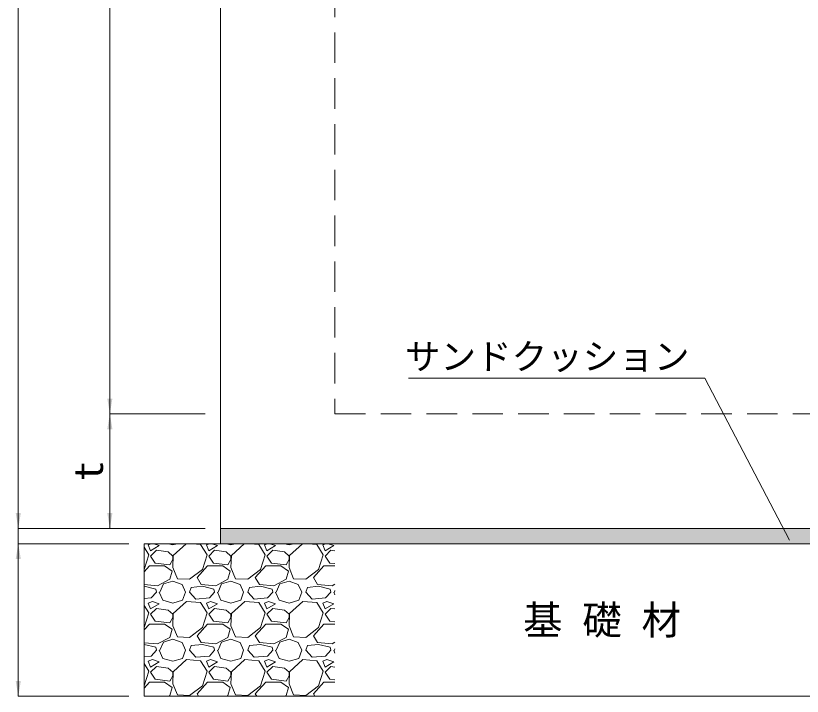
# Model space of a CAD drawing. Units: millimetres at full size; details may follow other scales. Extents: x 77366 to 106166, y -28085 to 6898.
# Drawn here: x 79697 to 80728, y -17999 to -17107 of the extents above; entities that cross this region are included whole.
import ezdxf
from ezdxf.enums import TextEntityAlignment as Align

# ---------------------------------------------------------------- set-up
doc = ezdxf.new("R2010")
doc.units = ezdxf.units.MM
doc.header["$LTSCALE"] = 50
doc.linetypes.add('USER2', pattern=[1.2, 0.8, -0.4])
doc.layers.add('モルタル', color=7, linetype='Continuous')
doc.layers.add('文字', color=7, linetype='Continuous')
for name, color, linetype, lineweight in [('基礎', 7, 'Continuous', 5), ('寸法線', 7, 'Continuous', 13), ('引出線', 4, 'Continuous', 13), ('本体', 2, 'Continuous', 20)]:
    doc.layers.add(name, color=color, linetype=linetype, lineweight=lineweight)
doc.styles.add('ＭＳ ゴシック', font='')
doc.styles.get('ＭＳ ゴシック').set_extended_font_data('MS Gothic')

# ---------------------------------------------------------------- blocks, each defined once
blk = doc.blocks.new('filled_arrow')
at = {"color": 0, "linetype": 'Continuous', "lineweight": -2}
blk.add_solid([(7.5, 1.25), (0, 0), (7.5, -1.25)], dxfattribs=at)

msp = doc.modelspace()

# ---------------------------------------------------------------- hatches: boundary and pattern name
at = {"layer": 'モルタル'}
msp.add_hatch(color=256, dxfattribs=at).paths.add_polyline_path([(80965.8, -17799.22), (80965.8, -17779.22), (79965.8, -17779.22), (79965.8, -17799.22)])

# ---------------------------------------------------------------- linework, layer by layer
at = {"layer": '基礎', "color": 3, "lineweight": 20}
for p, q in [((79865.8, -17799.22), (81065.8, -17799.22)), ((79865.8, -17799.22), (79865.8, -17999.22)), ((79865.8, -17999.22), (81065.8, -17999.22))]:
    msp.add_line(p, q, dxfattribs=at)
at = {"layer": '基礎'}
for p, q in [((79871.91, -17813.88), (79865.8, -17803.88)), ((79875.11, -17799.22), (79871.15, -17800.92)), ((79871.15, -17800.92), (79874.19, -17808.54)), ((79874.19, -17808.54), (79885.62, -17801.69)), ((79881.81, -17807.78), (79874.19, -17815.4)), ((79885.62, -17801.69), (79878.24, -17799.22)), ((79897.05, -17810.07), (79881.81, -17807.78)), ((79897.37, -17799.22), (79903.15, -17800.92)), ((79903.15, -17800.92), (79908.93, -17799.22)), ((79920.8, -17799.22), (79903.91, -17814.64)), ((79939.73, -17800.16), (79928.47, -17799.22)), ((79948.11, -17813.88), (79939.73, -17800.16)), ((79951.31, -17799.22), (79947.35, -17800.92)), ((79947.35, -17800.92), (79950.39, -17808.54)), ((79950.39, -17808.54), (79961.82, -17801.69)), ((79958.01, -17807.78), (79950.39, -17815.4)), ((79961.82, -17801.69), (79954.44, -17799.22)), ((79973.25, -17810.07), (79958.01, -17807.78)), ((79973.57, -17799.22), (79979.35, -17800.92)), ((79979.35, -17800.92), (79985.13, -17799.22)), ((79997, -17799.22), (79980.11, -17814.64)), ((80015.93, -17800.16), (80004.67, -17799.22)), ((80024.31, -17813.88), (80015.93, -17800.16)), ((80027.51, -17799.22), (80023.55, -17800.92)), ((80023.55, -17800.92), (80026.59, -17808.54)), ((80026.59, -17808.54), (80038.02, -17801.69)), ((80034.21, -17807.78), (80026.59, -17815.4)), ((80038.02, -17801.69), (80030.64, -17799.22)), ((80049.45, -17810.07), (80034.21, -17807.78)), ((80049.77, -17799.22), (80055.55, -17800.92)), ((80055.55, -17800.92), (80061.33, -17799.22)), ((80073.2, -17799.22), (80056.31, -17814.64)), ((80092.13, -17800.16), (80080.87, -17799.22)), ((80100.51, -17813.88), (80092.13, -17800.16)), ((80103.71, -17799.22), (80099.75, -17800.92)), ((80099.75, -17800.92), (80102.79, -17808.54)), ((80102.79, -17808.54), (80114.22, -17801.69)), ((80110.41, -17807.78), (80102.79, -17815.4)), ((80114.22, -17801.69), (80106.84, -17799.22)), ((80115.8, -17808.59), (80110.41, -17807.78)), ((79865.81, -17832.93), (79871.91, -17813.88)), ((79874.19, -17815.4), (79880.29, -17824.55)), ((79903.15, -17815.4), (79897.05, -17810.07)), ((79903.91, -17814.64), (79903.15, -17830.64)), ((79903.15, -17819.97), (79903.15, -17815.4)), ((79942.01, -17832.93), (79948.11, -17813.88)), ((79950.39, -17815.4), (79956.49, -17824.55)), ((79979.35, -17815.4), (79973.25, -17810.07)), ((79980.11, -17814.64), (79979.35, -17830.64)), ((79979.35, -17819.97), (79979.35, -17815.4)), ((80018.21, -17832.93), (80024.31, -17813.88)), ((80026.59, -17815.4), (80032.69, -17824.55)), ((80055.55, -17815.4), (80049.45, -17810.07)), ((80056.31, -17814.64), (80055.55, -17830.64)), ((80055.55, -17819.97), (80055.55, -17815.4)), ((80094.41, -17832.93), (80100.51, -17813.88)), ((80102.79, -17815.4), (80108.89, -17824.55)), ((79865.8, -17835.99), (79872.67, -17828.36)), ((79872.67, -17828.36), (79892.48, -17828.36)), ((79880.29, -17824.55), (79899.34, -17826.83)), ((79892.48, -17828.36), (79902.39, -17835.21)), ((79899.34, -17826.83), (79903.15, -17819.97)), ((79935.15, -17843.6), (79948.87, -17828.36)), ((79948.87, -17828.36), (79968.68, -17828.36)), ((79956.49, -17824.55), (79975.54, -17826.83)), ((79968.68, -17828.36), (79978.59, -17835.21)), ((79975.54, -17826.83), (79979.35, -17819.97)), ((80011.35, -17843.6), (80025.07, -17828.36)), ((80025.07, -17828.36), (80044.88, -17828.36)), ((80032.69, -17824.55), (80051.74, -17826.83)), ((80044.88, -17828.36), (80054.79, -17835.21)), ((80051.74, -17826.83), (80055.55, -17819.97)), ((80087.55, -17843.6), (80101.27, -17828.36)), ((80101.27, -17828.36), (80115.8, -17828.36)), ((80108.89, -17824.55), (80115.8, -17825.37)), ((79865.8, -17832.94), (79865.81, -17832.93)), ((79902.39, -17835.21), (79899.34, -17845.88)), ((79903.15, -17830.64), (79909.25, -17845.12)), ((79925.25, -17845.88), (79942.01, -17832.93)), ((79978.59, -17835.21), (79975.54, -17845.88)), ((79979.35, -17830.64), (79985.45, -17845.12)), ((80001.45, -17845.88), (80018.21, -17832.93)), ((80054.79, -17835.21), (80051.74, -17845.88)), ((80055.55, -17830.64), (80061.65, -17845.12)), ((80077.65, -17845.88), (80094.41, -17832.93)), ((79899.34, -17845.88), (79883.34, -17854.26)), ((79890.96, -17851.98), (79903.15, -17848.17)), ((79903.15, -17848.17), (79915.34, -17852.74)), ((79909.25, -17845.12), (79925.25, -17845.88)), ((79940.49, -17852.74), (79935.15, -17843.6)), ((79975.54, -17845.88), (79959.54, -17854.26)), ((79967.16, -17851.98), (79979.35, -17848.17)), ((79979.35, -17848.17), (79991.54, -17852.74)), ((79985.45, -17845.12), (80001.45, -17845.88)), ((80016.69, -17852.74), (80011.35, -17843.6)), ((80051.74, -17845.88), (80035.74, -17854.26)), ((80043.36, -17851.98), (80055.55, -17848.17)), ((80055.55, -17848.17), (80067.74, -17852.74)), ((80061.65, -17845.12), (80077.65, -17845.88)), ((80092.89, -17852.74), (80087.55, -17843.6)), ((79883.34, -17854.26), (79865.8, -17852.86)), ((79865.81, -17855.03), (79865.8, -17855.03)), ((79881.05, -17858.84), (79865.81, -17855.03)), ((79881.81, -17862.65), (79881.05, -17858.84)), ((79886.39, -17862.65), (79890.96, -17851.98)), ((79915.34, -17852.74), (79919.91, -17862.65)), ((79925.25, -17862.65), (79927.53, -17856.55)), ((79942.01, -17855.03), (79927.53, -17856.55)), ((79959.54, -17854.26), (79940.49, -17852.74)), ((79957.25, -17858.84), (79942.01, -17855.03)), ((79958.01, -17862.65), (79957.25, -17858.84)), ((79962.59, -17862.65), (79967.16, -17851.98)), ((79991.54, -17852.74), (79996.11, -17862.65)), ((80001.45, -17862.65), (80003.73, -17856.55)), ((80018.21, -17855.03), (80003.73, -17856.55)), ((80035.74, -17854.26), (80016.69, -17852.74)), ((80033.45, -17858.84), (80018.21, -17855.03)), ((80034.21, -17862.65), (80033.45, -17858.84)), ((80038.79, -17862.65), (80043.36, -17851.98)), ((80067.74, -17852.74), (80072.31, -17862.65)), ((80077.65, -17862.65), (80079.93, -17856.55)), ((80094.41, -17855.03), (80079.93, -17856.55)), ((80111.94, -17854.26), (80092.89, -17852.74)), ((80109.65, -17858.84), (80094.41, -17855.03)), ((80110.41, -17862.65), (80109.65, -17858.84)), ((80115.8, -17852.24), (80111.94, -17854.26)), ((80114.99, -17862.65), (80115.8, -17860.75)), ((79874.96, -17870.27), (79865.8, -17871.06)), ((79881.81, -17862.65), (79874.96, -17870.27)), ((79885.62, -17862.65), (79890.2, -17873.31)), ((79916.1, -17873.31), (79919.91, -17862.65)), ((79933.63, -17871.79), (79925.25, -17862.65)), ((79951.16, -17870.27), (79933.63, -17871.79)), ((79958.01, -17862.65), (79951.16, -17870.27)), ((79961.82, -17862.65), (79966.4, -17873.31)), ((79992.3, -17873.31), (79996.11, -17862.65)), ((80009.83, -17871.79), (80001.45, -17862.65)), ((80027.36, -17870.27), (80009.83, -17871.79)), ((80034.21, -17862.65), (80027.36, -17870.27)), ((80038.02, -17862.65), (80042.6, -17873.31)), ((80068.5, -17873.31), (80072.31, -17862.65)), ((80086.03, -17871.79), (80077.65, -17862.65)), ((80103.56, -17870.27), (80086.03, -17871.79)), ((80110.41, -17862.65), (80103.56, -17870.27)), ((80114.22, -17862.65), (80115.8, -17866.32)), ((79871.91, -17890.08), (79865.8, -17880.08)), ((79876.48, -17874.84), (79871.15, -17877.12)), ((79871.15, -17877.12), (79874.19, -17884.74)), ((79874.19, -17884.74), (79885.62, -17877.89)), ((79885.62, -17877.89), (79876.48, -17874.84)), ((79890.2, -17873.31), (79903.15, -17877.12)), ((79903.15, -17877.12), (79916.1, -17873.31)), ((79921.44, -17874.84), (79903.91, -17890.84)), ((79939.73, -17876.36), (79921.44, -17874.84)), ((79948.11, -17890.08), (79939.73, -17876.36)), ((79952.68, -17874.84), (79947.35, -17877.12)), ((79947.35, -17877.12), (79950.39, -17884.74)), ((79950.39, -17884.74), (79961.82, -17877.89)), ((79961.82, -17877.89), (79952.68, -17874.84)), ((79966.4, -17873.31), (79979.35, -17877.12)), ((79979.35, -17877.12), (79992.3, -17873.31)), ((79997.64, -17874.84), (79980.11, -17890.84)), ((80015.93, -17876.36), (79997.64, -17874.84)), ((80024.31, -17890.08), (80015.93, -17876.36)), ((80028.88, -17874.84), (80023.55, -17877.12)), ((80023.55, -17877.12), (80026.59, -17884.74)), ((80026.59, -17884.74), (80038.02, -17877.89)), ((80038.02, -17877.89), (80028.88, -17874.84)), ((80042.6, -17873.31), (80055.55, -17877.12)), ((80055.55, -17877.12), (80068.5, -17873.31)), ((80073.84, -17874.84), (80056.31, -17890.84)), ((80092.13, -17876.36), (80073.84, -17874.84)), ((80100.51, -17890.08), (80092.13, -17876.36)), ((80105.08, -17874.84), (80099.75, -17877.12)), ((80099.75, -17877.12), (80102.79, -17884.74)), ((80102.79, -17884.74), (80114.22, -17877.89)), ((80114.22, -17877.89), (80105.08, -17874.84)), ((79865.81, -17909.13), (79871.91, -17890.08)), ((79881.81, -17883.98), (79874.19, -17891.6)), ((79874.19, -17891.6), (79880.29, -17900.75)), ((79897.05, -17886.27), (79881.81, -17883.98)), ((79903.15, -17891.6), (79897.05, -17886.27)), ((79903.91, -17890.84), (79903.15, -17906.84)), ((79903.15, -17896.17), (79903.15, -17891.6)), ((79942.01, -17909.13), (79948.11, -17890.08)), ((79958.01, -17883.98), (79950.39, -17891.6)), ((79950.39, -17891.6), (79956.49, -17900.75)), ((79973.25, -17886.27), (79958.01, -17883.98)), ((79979.35, -17891.6), (79973.25, -17886.27)), ((79980.11, -17890.84), (79979.35, -17906.84)), ((79979.35, -17896.17), (79979.35, -17891.6)), ((80018.21, -17909.13), (80024.31, -17890.08)), ((80034.21, -17883.98), (80026.59, -17891.6)), ((80026.59, -17891.6), (80032.69, -17900.75)), ((80049.45, -17886.27), (80034.21, -17883.98)), ((80055.55, -17891.6), (80049.45, -17886.27)), ((80056.31, -17890.84), (80055.55, -17906.84)), ((80055.55, -17896.17), (80055.55, -17891.6)), ((80094.41, -17909.13), (80100.51, -17890.08)), ((80110.41, -17883.98), (80102.79, -17891.6)), ((80102.79, -17891.6), (80108.89, -17900.75)), ((80115.8, -17884.79), (80110.41, -17883.98)), ((79880.29, -17900.75), (79899.34, -17903.03)), ((79899.34, -17903.03), (79903.15, -17896.17)), ((79956.49, -17900.75), (79975.54, -17903.03)), ((79975.54, -17903.03), (79979.35, -17896.17)), ((80032.69, -17900.75), (80051.74, -17903.03)), ((80051.74, -17903.03), (80055.55, -17896.17)), ((80108.89, -17900.75), (80115.8, -17901.57)), ((79865.8, -17912.19), (79872.67, -17904.56)), ((79865.8, -17909.14), (79865.81, -17909.13)), ((79872.67, -17904.56), (79892.48, -17904.56)), ((79892.48, -17904.56), (79902.39, -17911.41)), ((79902.39, -17911.41), (79899.34, -17922.08)), ((79903.15, -17906.84), (79909.25, -17921.32)), ((79925.25, -17922.08), (79942.01, -17909.13)), ((79935.15, -17919.8), (79948.87, -17904.56)), ((79948.87, -17904.56), (79968.68, -17904.56)), ((79968.68, -17904.56), (79978.59, -17911.41)), ((79978.59, -17911.41), (79975.54, -17922.08)), ((79979.35, -17906.84), (79985.45, -17921.32)), ((80001.45, -17922.08), (80018.21, -17909.13)), ((80011.35, -17919.8), (80025.07, -17904.56)), ((80025.07, -17904.56), (80044.88, -17904.56)), ((80044.88, -17904.56), (80054.79, -17911.41)), ((80054.79, -17911.41), (80051.74, -17922.08)), ((80055.55, -17906.84), (80061.65, -17921.32)), ((80077.65, -17922.08), (80094.41, -17909.13)), ((80087.55, -17919.8), (80101.27, -17904.56)), ((80101.27, -17904.56), (80115.8, -17904.56)), ((79899.34, -17922.08), (79883.34, -17930.46)), ((79909.25, -17921.32), (79925.25, -17922.08)), ((79940.49, -17928.94), (79935.15, -17919.8)), ((79975.54, -17922.08), (79959.54, -17930.46)), ((79985.45, -17921.32), (80001.45, -17922.08)), ((80016.69, -17928.94), (80011.35, -17919.8)), ((80051.74, -17922.08), (80035.74, -17930.46)), ((80061.65, -17921.32), (80077.65, -17922.08)), ((80092.89, -17928.94), (80087.55, -17919.8)), ((79883.34, -17930.46), (79865.8, -17929.06)), ((79865.81, -17931.23), (79865.8, -17931.23)), ((79881.05, -17935.04), (79865.81, -17931.23)), ((79886.39, -17938.85), (79890.96, -17928.18)), ((79890.96, -17928.18), (79903.15, -17924.37)), ((79903.15, -17924.37), (79915.34, -17928.94)), ((79915.34, -17928.94), (79919.91, -17938.85)), ((79925.25, -17938.85), (79927.53, -17932.75)), ((79942.01, -17931.23), (79927.53, -17932.75)), ((79959.54, -17930.46), (79940.49, -17928.94)), ((79957.25, -17935.04), (79942.01, -17931.23)), ((79962.59, -17938.85), (79967.16, -17928.18)), ((79967.16, -17928.18), (79979.35, -17924.37)), ((79979.35, -17924.37), (79991.54, -17928.94)), ((79991.54, -17928.94), (79996.11, -17938.85)), ((80001.45, -17938.85), (80003.73, -17932.75)), ((80018.21, -17931.23), (80003.73, -17932.75)), ((80035.74, -17930.46), (80016.69, -17928.94)), ((80033.45, -17935.04), (80018.21, -17931.23)), ((80038.79, -17938.85), (80043.36, -17928.18)), ((80043.36, -17928.18), (80055.55, -17924.37)), ((80055.55, -17924.37), (80067.74, -17928.94)), ((80067.74, -17928.94), (80072.31, -17938.85)), ((80077.65, -17938.85), (80079.93, -17932.75)), ((80094.41, -17931.23), (80079.93, -17932.75)), ((80111.94, -17930.46), (80092.89, -17928.94)), ((80109.65, -17935.04), (80094.41, -17931.23)), ((80115.8, -17928.44), (80111.94, -17930.46)), ((79881.81, -17938.85), (79874.96, -17946.47)), ((79881.81, -17938.85), (79881.05, -17935.04)), ((79885.62, -17938.85), (79890.2, -17949.51)), ((79916.1, -17949.51), (79919.91, -17938.85)), ((79933.63, -17947.99), (79925.25, -17938.85)), ((79958.01, -17938.85), (79951.16, -17946.47)), ((79958.01, -17938.85), (79957.25, -17935.04)), ((79961.82, -17938.85), (79966.4, -17949.51)), ((79992.3, -17949.51), (79996.11, -17938.85)), ((80009.83, -17947.99), (80001.45, -17938.85)), ((80034.21, -17938.85), (80027.36, -17946.47)), ((80034.21, -17938.85), (80033.45, -17935.04)), ((80038.02, -17938.85), (80042.6, -17949.51)), ((80068.5, -17949.51), (80072.31, -17938.85)), ((80086.03, -17947.99), (80077.65, -17938.85)), ((80110.41, -17938.85), (80103.56, -17946.47)), ((80110.41, -17938.85), (80109.65, -17935.04)), ((80114.22, -17938.85), (80115.8, -17942.52)), ((80114.99, -17938.85), (80115.8, -17936.95)), ((79874.96, -17946.47), (79865.8, -17947.26)), ((79876.48, -17951.04), (79871.15, -17953.32)), ((79871.15, -17953.32), (79874.19, -17960.94)), ((79885.62, -17954.09), (79876.48, -17951.04)), ((79890.2, -17949.51), (79903.15, -17953.32)), ((79903.15, -17953.32), (79916.1, -17949.51)), ((79921.44, -17951.04), (79903.91, -17967.04)), ((79939.73, -17952.56), (79921.44, -17951.04)), ((79951.16, -17946.47), (79933.63, -17947.99)), ((79948.11, -17966.28), (79939.73, -17952.56)), ((79952.68, -17951.04), (79947.35, -17953.32)), ((79947.35, -17953.32), (79950.39, -17960.94)), ((79961.82, -17954.09), (79952.68, -17951.04)), ((79966.4, -17949.51), (79979.35, -17953.32)), ((79979.35, -17953.32), (79992.3, -17949.51)), ((79997.64, -17951.04), (79980.11, -17967.04)), ((80015.93, -17952.56), (79997.64, -17951.04)), ((80027.36, -17946.47), (80009.83, -17947.99)), ((80024.31, -17966.28), (80015.93, -17952.56)), ((80028.88, -17951.04), (80023.55, -17953.32)), ((80023.55, -17953.32), (80026.59, -17960.94)), ((80038.02, -17954.09), (80028.88, -17951.04)), ((80042.6, -17949.51), (80055.55, -17953.32)), ((80055.55, -17953.32), (80068.5, -17949.51)), ((80073.84, -17951.04), (80056.31, -17967.04)), ((80092.13, -17952.56), (80073.84, -17951.04)), ((80103.56, -17946.47), (80086.03, -17947.99)), ((80100.51, -17966.28), (80092.13, -17952.56)), ((80105.08, -17951.04), (80099.75, -17953.32)), ((80099.75, -17953.32), (80102.79, -17960.94)), ((80114.22, -17954.09), (80105.08, -17951.04)), ((79871.91, -17966.28), (79865.8, -17956.28)), ((79874.19, -17960.94), (79885.62, -17954.09)), ((79881.81, -17960.18), (79874.19, -17967.8)), ((79897.05, -17962.47), (79881.81, -17960.18)), ((79903.15, -17967.8), (79897.05, -17962.47)), ((79950.39, -17960.94), (79961.82, -17954.09)), ((79958.01, -17960.18), (79950.39, -17967.8)), ((79973.25, -17962.47), (79958.01, -17960.18)), ((79979.35, -17967.8), (79973.25, -17962.47)), ((80026.59, -17960.94), (80038.02, -17954.09)), ((80034.21, -17960.18), (80026.59, -17967.8)), ((80049.45, -17962.47), (80034.21, -17960.18)), ((80055.55, -17967.8), (80049.45, -17962.47)), ((80102.79, -17960.94), (80114.22, -17954.09)), ((80110.41, -17960.18), (80102.79, -17967.8)), ((80115.8, -17960.99), (80110.41, -17960.18)), ((79865.81, -17985.33), (79871.91, -17966.28)), ((79874.19, -17967.8), (79880.29, -17976.95)), ((79899.34, -17979.23), (79903.15, -17972.37)), ((79903.91, -17967.04), (79903.15, -17983.04)), ((79903.15, -17972.37), (79903.15, -17967.8)), ((79942.01, -17985.33), (79948.11, -17966.28)), ((79950.39, -17967.8), (79956.49, -17976.95)), ((79975.54, -17979.23), (79979.35, -17972.37)), ((79980.11, -17967.04), (79979.35, -17983.04)), ((79979.35, -17972.37), (79979.35, -17967.8)), ((80018.21, -17985.33), (80024.31, -17966.28)), ((80026.59, -17967.8), (80032.69, -17976.95)), ((80051.74, -17979.23), (80055.55, -17972.37)), ((80056.31, -17967.04), (80055.55, -17983.04)), ((80055.55, -17972.37), (80055.55, -17967.8)), ((80094.41, -17985.33), (80100.51, -17966.28)), ((80102.79, -17967.8), (80108.89, -17976.95)), ((79865.8, -17988.39), (79872.67, -17980.76)), ((79872.67, -17980.76), (79892.48, -17980.76)), ((79880.29, -17976.95), (79899.34, -17979.23)), ((79892.48, -17980.76), (79902.39, -17987.61)), ((79903.15, -17983.04), (79909.25, -17997.52)), ((79935.15, -17996), (79948.87, -17980.76)), ((79948.87, -17980.76), (79968.68, -17980.76)), ((79956.49, -17976.95), (79975.54, -17979.23)), ((79968.68, -17980.76), (79978.59, -17987.61)), ((79979.35, -17983.04), (79985.45, -17997.52)), ((80011.35, -17996), (80025.07, -17980.76)), ((80025.07, -17980.76), (80044.88, -17980.76)), ((80032.69, -17976.95), (80051.74, -17979.23)), ((80044.88, -17980.76), (80054.79, -17987.61)), ((80055.55, -17983.04), (80061.65, -17997.52)), ((80087.55, -17996), (80101.27, -17980.76)), ((80101.27, -17980.76), (80115.8, -17980.76)), ((80108.89, -17976.95), (80115.8, -17977.77)), ((79865.8, -17985.34), (79865.81, -17985.33)), ((79902.39, -17987.61), (79899.34, -17998.28)), ((79925.25, -17998.28), (79942.01, -17985.33)), ((79978.59, -17987.61), (79975.54, -17998.28)), ((80001.45, -17998.28), (80018.21, -17985.33)), ((80054.79, -17987.61), (80051.74, -17998.28)), ((80077.65, -17998.28), (80094.41, -17985.33)), ((79899.34, -17998.28), (79897.54, -17999.22)), ((79909.25, -17997.52), (79925.25, -17998.28)), ((79937.04, -17999.22), (79935.15, -17996)), ((79975.54, -17998.28), (79973.74, -17999.22)), ((79985.45, -17997.52), (80001.45, -17998.28)), ((80013.24, -17999.22), (80011.35, -17996)), ((80051.74, -17998.28), (80049.94, -17999.22)), ((80061.65, -17997.52), (80077.65, -17998.28)), ((80089.44, -17999.22), (80087.55, -17996))]:
    msp.add_line(p, q, dxfattribs=at)
at = {"layer": '寸法線'}
for p, q in [((79700.8, -17779.22), (79700.8, -16529.22)), ((79820.8, -16529.22), (79820.8, -17629.22)), ((79945.8, -17629.22), (79820.8, -17629.22)), ((79820.8, -17629.22), (79820.8, -17779.22)), ((79945.8, -17629.22), (79820.8, -17629.22)), ((79700.8, -17739.22), (79700.8, -17839.22)), ((79945.8, -17779.22), (79700.8, -17779.22)), ((79945.8, -17779.22), (79700.8, -17779.22)), ((79945.8, -17779.22), (79820.8, -17779.22)), ((79845.8, -17799.22), (79700.8, -17799.22)), ((79700.8, -17799.22), (79700.8, -17999.22)), ((79845.8, -17799.22), (79700.8, -17799.22)), ((79845.8, -17999.22), (79700.8, -17999.22))]:
    msp.add_line(p, q, dxfattribs=at)
at = {"layer": '引出線'}
msp.add_lwpolyline([(80711.27, -17794.8), (80600.33, -17582.19), (80212.1, -17582.19)], dxfattribs=at)
at = {"layer": '本体', "linetype": 'USER2', "lineweight": 9}
for p, q in [((80115.8, -16529.22), (80115.8, -17629.22)), ((80115.8, -17629.22), (80815.8, -17629.22))]:
    msp.add_line(p, q, dxfattribs=at)
at = {"layer": '本体'}
for p, q in [((79965.8, -16535.22), (79965.8, -17779.22)), ((79965.8, -17779.22), (80965.8, -17779.22)), ((79965.8, -17779.22), (79965.8, -17799.22)), ((79965.8, -17779.22), (80965.8, -17779.22))]:
    msp.add_line(p, q, dxfattribs=at)

# ---------------------------------------------------------------- block references
at = {"layer": '寸法線', "xscale": 2.67, "yscale": 2.67}
for p, rotation in [((79820.8, -17629.22), 90), ((79820.8, -17629.22), 270), ((79700.8, -17779.22), 90), ((79700.8, -17779.22), 90), ((79820.8, -17779.22), 90), ((79700.8, -17799.22), 270), ((79700.8, -17799.22), 270), ((79700.8, -17999.22), 90)]:
    msp.add_blockref('filled_arrow', p, dxfattribs=dict(at, rotation=rotation))
at = {"layer": '引出線', "xscale": 0.133, "yscale": 0.133, "rotation": 117.6}
msp.add_blockref('filled_arrow', (80711.27, -17794.8), dxfattribs=at)

# ---------------------------------------------------------------- texts
at = {"layer": '寸法線', "style": 'ＭＳ ゴシック'}
msp.add_text('t', height=37.98, rotation=90, dxfattribs=at).set_placement((79792.8, -17704.22), align=Align.MIDDLE_CENTER)
at = {"layer": '引出線', "style": 'ＭＳ ゴシック'}
msp.add_text('サンドクッション', height=34.18, dxfattribs=at).set_placement((80580.33, -17536.8), align=Align.TOP_RIGHT)
at = {"layer": '文字', "style": 'ＭＳ ゴシック'}
msp.add_text('基 礎 材', height=37.98, dxfattribs=at).set_placement((80465.8, -17899.22), align=Align.MIDDLE_CENTER)

doc.saveas('drawing.dxf')
